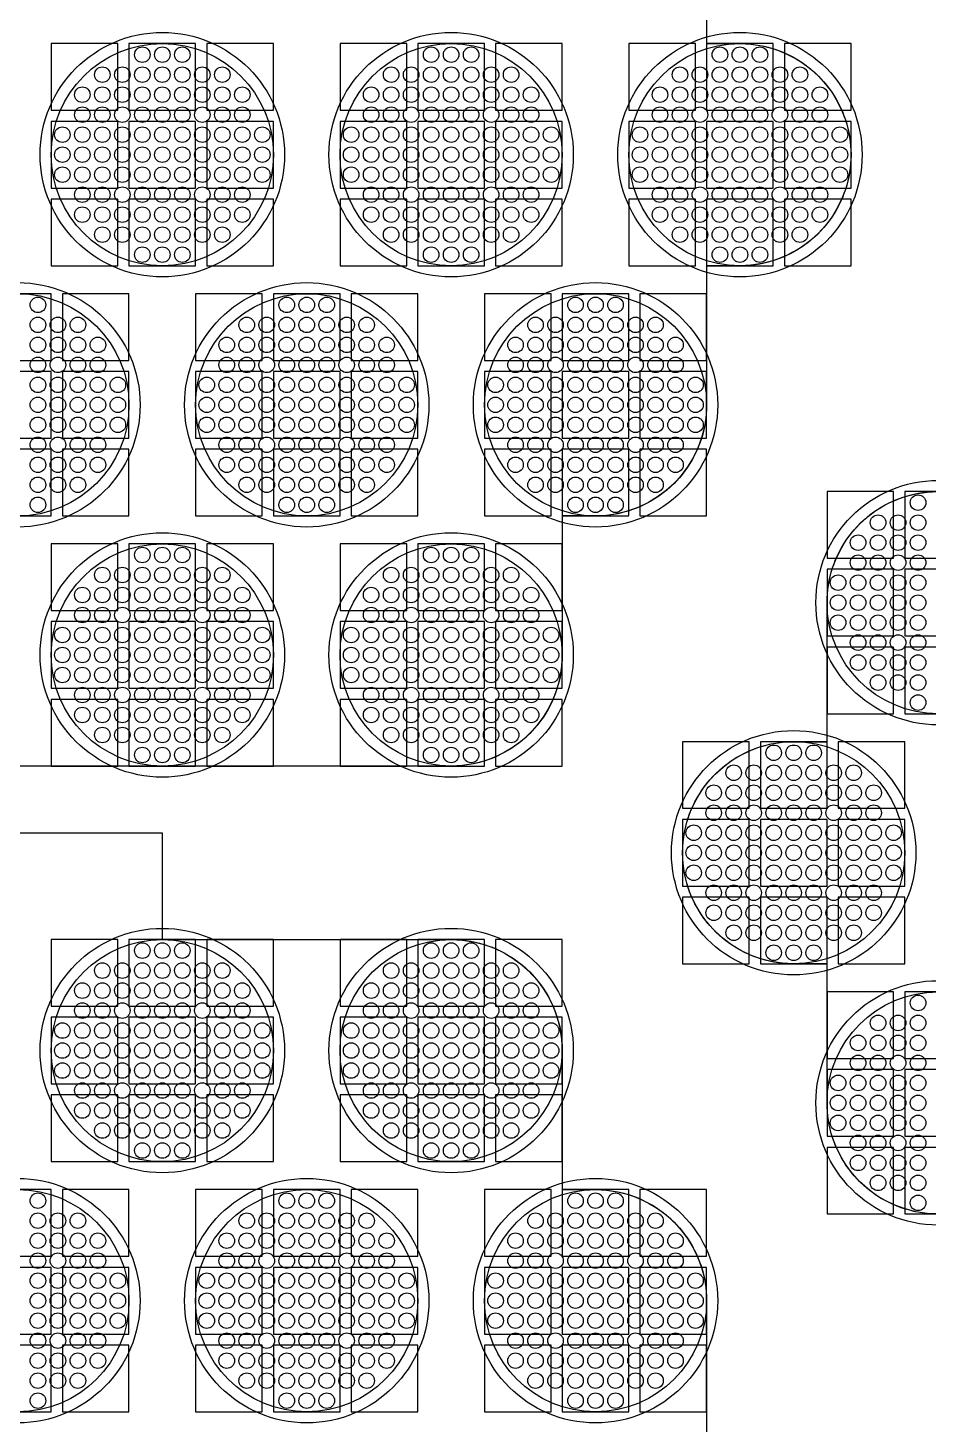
# Model space of a CAD drawing. Extents: x -49 to 54, y -38 to 38.
# Drawn here: x 2.12 to 6.17, y 8.43 to 14.71 of the extents above; entities that cross this region are included whole.
import ezdxf

# ---------------------------------------------------------------- set-up
doc = ezdxf.new("R2010")
doc.units = 0
for name, color, linetype in [('BACK_LAYER', 5, 'CONTINUOUS'), ('COND_LAYER_LOWER_ELECTRODE', 6, 'CONTINUOUS'), ('CONDUCTIVE_LAYER_BACK_LAYER', 2, 'CONTINUOUS'), ('EMITTER', 3, 'CONTINUOUS'), ('LOWER_ELECTRODE', 1, 'CONTINUOUS')]:
    doc.layers.add(name, color=color, linetype=linetype)

msp = doc.modelspace()

# ---------------------------------------------------------------- linework, layer by layer
at = {"layer": 'BACK_LAYER'}
for points in [[(2.2209, 14.3384), (2.5209, 14.3384), (2.5209, 14.6384), (2.2209, 14.6384)], [(2.5709, 14.3384), (2.8709, 14.3384), (2.8709, 14.6384), (2.5709, 14.6384)], [(2.9209, 14.3384), (3.2209, 14.3384), (3.2209, 14.6384), (2.9209, 14.6384)], [(3.5209, 14.3384), (3.8209, 14.3384), (3.8209, 14.6384), (3.5209, 14.6384)], [(3.8709, 14.3384), (4.1709, 14.3384), (4.1709, 14.6384), (3.8709, 14.6384)], [(4.2209, 14.3384), (4.5209, 14.3384), (4.5209, 14.6384), (4.2209, 14.6384)], [(4.8209, 14.3384), (5.1209, 14.3384), (5.1209, 14.6384), (4.8209, 14.6384)], [(5.1709, 14.3384), (5.4709, 14.3384), (5.4709, 14.6384), (5.1709, 14.6384)], [(5.5209, 14.3384), (5.8209, 14.3384), (5.8209, 14.6384), (5.5209, 14.6384)], [(2.2209, 13.9884), (2.5209, 13.9884), (2.5209, 14.2884), (2.2209, 14.2884)], [(2.5709, 13.9884), (2.8709, 13.9884), (2.8709, 14.2884), (2.5709, 14.2884)], [(2.9209, 13.9884), (3.2209, 13.9884), (3.2209, 14.2884), (2.9209, 14.2884)], [(3.5209, 13.9884), (3.8209, 13.9884), (3.8209, 14.2884), (3.5209, 14.2884)], [(3.8709, 13.9884), (4.1709, 13.9884), (4.1709, 14.2884), (3.8709, 14.2884)], [(4.2209, 13.9884), (4.5209, 13.9884), (4.5209, 14.2884), (4.2209, 14.2884)], [(4.8209, 13.9884), (5.1209, 13.9884), (5.1209, 14.2884), (4.8209, 14.2884)], [(5.1709, 13.9884), (5.4709, 13.9884), (5.4709, 14.2884), (5.1709, 14.2884)], [(5.5209, 13.9884), (5.8209, 13.9884), (5.8209, 14.2884), (5.5209, 14.2884)], [(2.2209, 13.6384), (2.5209, 13.6384), (2.5209, 13.9384), (2.2209, 13.9384)], [(2.5709, 13.6384), (2.8709, 13.6384), (2.8709, 13.9384), (2.5709, 13.9384)], [(2.9209, 13.6384), (3.2209, 13.6384), (3.2209, 13.9384), (2.9209, 13.9384)], [(3.5209, 13.6384), (3.8209, 13.6384), (3.8209, 13.9384), (3.5209, 13.9384)], [(3.8709, 13.6384), (4.1709, 13.6384), (4.1709, 13.9384), (3.8709, 13.9384)], [(4.2209, 13.6384), (4.5209, 13.6384), (4.5209, 13.9384), (4.2209, 13.9384)], [(4.8209, 13.6384), (5.1209, 13.6384), (5.1209, 13.9384), (4.8209, 13.9384)], [(5.1709, 13.6384), (5.4709, 13.6384), (5.4709, 13.9384), (5.1709, 13.9384)], [(5.5209, 13.6384), (5.8209, 13.6384), (5.8209, 13.9384), (5.5209, 13.9384)], [(1.9209, 13.2125), (2.2209, 13.2125), (2.2209, 13.5125), (1.9209, 13.5125)], [(2.2709, 13.2125), (2.5709, 13.2125), (2.5709, 13.5125), (2.2709, 13.5125)], [(2.8709, 13.2125), (3.1709, 13.2125), (3.1709, 13.5125), (2.8709, 13.5125)], [(3.2209, 13.2125), (3.5209, 13.2125), (3.5209, 13.5125), (3.2209, 13.5125)], [(3.5709, 13.2125), (3.8709, 13.2125), (3.8709, 13.5125), (3.5709, 13.5125)], [(4.1709, 13.2125), (4.4709, 13.2125), (4.4709, 13.5125), (4.1709, 13.5125)], [(4.5209, 13.2125), (4.8209, 13.2125), (4.8209, 13.5125), (4.5209, 13.5125)], [(4.8709, 13.2125), (5.1709, 13.2125), (5.1709, 13.5125), (4.8709, 13.5125)], [(1.9209, 12.8625), (2.2209, 12.8625), (2.2209, 13.1625), (1.9209, 13.1625)], [(2.2709, 12.8625), (2.5709, 12.8625), (2.5709, 13.1625), (2.2709, 13.1625)], [(2.8709, 12.8625), (3.1709, 12.8625), (3.1709, 13.1625), (2.8709, 13.1625)], [(3.2209, 12.8625), (3.5209, 12.8625), (3.5209, 13.1625), (3.2209, 13.1625)], [(3.5709, 12.8625), (3.8709, 12.8625), (3.8709, 13.1625), (3.5709, 13.1625)], [(4.1709, 12.8625), (4.4709, 12.8625), (4.4709, 13.1625), (4.1709, 13.1625)], [(4.5209, 12.8625), (4.8209, 12.8625), (4.8209, 13.1625), (4.5209, 13.1625)], [(4.8709, 12.8625), (5.1709, 12.8625), (5.1709, 13.1625), (4.8709, 13.1625)], [(1.9209, 12.5125), (2.2209, 12.5125), (2.2209, 12.8125), (1.9209, 12.8125)], [(2.2709, 12.5125), (2.5709, 12.5125), (2.5709, 12.8125), (2.2709, 12.8125)], [(2.8709, 12.5125), (3.1709, 12.5125), (3.1709, 12.8125), (2.8709, 12.8125)], [(3.2209, 12.5125), (3.5209, 12.5125), (3.5209, 12.8125), (3.2209, 12.8125)], [(3.5709, 12.5125), (3.8709, 12.5125), (3.8709, 12.8125), (3.5709, 12.8125)], [(4.1709, 12.5125), (4.4709, 12.5125), (4.4709, 12.8125), (4.1709, 12.8125)], [(4.5209, 12.5125), (4.8209, 12.5125), (4.8209, 12.8125), (4.5209, 12.8125)], [(4.8709, 12.5125), (5.1709, 12.5125), (5.1709, 12.8125), (4.8709, 12.8125)], [(5.7128, 12.3223), (6.0128, 12.3223), (6.0128, 12.6223), (5.7128, 12.6223)], [(6.0628, 12.3223), (6.3628, 12.3223), (6.3628, 12.6223), (6.0628, 12.6223)], [(2.2209, 12.0867), (2.5209, 12.0867), (2.5209, 12.3867), (2.2209, 12.3867)], [(2.5709, 12.0867), (2.8709, 12.0867), (2.8709, 12.3867), (2.5709, 12.3867)], [(2.9209, 12.0867), (3.2209, 12.0867), (3.2209, 12.3867), (2.9209, 12.3867)], [(3.5209, 12.0867), (3.8209, 12.0867), (3.8209, 12.3867), (3.5209, 12.3867)], [(3.8709, 12.0867), (4.1709, 12.0867), (4.1709, 12.3867), (3.8709, 12.3867)], [(4.2209, 12.0867), (4.5209, 12.0867), (4.5209, 12.3867), (4.2209, 12.3867)], [(5.7128, 11.9723), (6.0128, 11.9723), (6.0128, 12.2723), (5.7128, 12.2723)], [(6.0628, 11.9723), (6.3628, 11.9723), (6.3628, 12.2723), (6.0628, 12.2723)], [(2.2209, 11.7367), (2.5209, 11.7367), (2.5209, 12.0367), (2.2209, 12.0367)], [(2.5709, 11.7367), (2.8709, 11.7367), (2.8709, 12.0367), (2.5709, 12.0367)], [(2.9209, 11.7367), (3.2209, 11.7367), (3.2209, 12.0367), (2.9209, 12.0367)], [(3.5209, 11.7367), (3.8209, 11.7367), (3.8209, 12.0367), (3.5209, 12.0367)], [(3.8709, 11.7367), (4.1709, 11.7367), (4.1709, 12.0367), (3.8709, 12.0367)], [(4.2209, 11.7367), (4.5209, 11.7367), (4.5209, 12.0367), (4.2209, 12.0367)], [(5.7128, 11.6223), (6.0128, 11.6223), (6.0128, 11.9223), (5.7128, 11.9223)], [(6.0628, 11.6223), (6.3628, 11.6223), (6.3628, 11.9223), (6.0628, 11.9223)], [(2.2209, 11.3867), (2.5209, 11.3867), (2.5209, 11.6867), (2.2209, 11.6867)], [(2.5709, 11.3867), (2.8709, 11.3867), (2.8709, 11.6867), (2.5709, 11.6867)], [(2.9209, 11.3867), (3.2209, 11.3867), (3.2209, 11.6867), (2.9209, 11.6867)], [(3.5209, 11.3867), (3.8209, 11.3867), (3.8209, 11.6867), (3.5209, 11.6867)], [(3.8709, 11.3867), (4.1709, 11.3867), (4.1709, 11.6867), (3.8709, 11.6867)], [(4.2209, 11.3867), (4.5209, 11.3867), (4.5209, 11.6867), (4.2209, 11.6867)], [(5.0628, 11.1965), (5.3628, 11.1965), (5.3628, 11.4965), (5.0628, 11.4965)], [(5.4128, 11.1965), (5.7128, 11.1965), (5.7128, 11.4965), (5.4128, 11.4965)], [(5.7628, 11.1965), (6.0628, 11.1965), (6.0628, 11.4965), (5.7628, 11.4965)], [(5.0628, 10.8465), (5.3628, 10.8465), (5.3628, 11.1465), (5.0628, 11.1465)], [(5.4128, 10.8465), (5.7128, 10.8465), (5.7128, 11.1465), (5.4128, 11.1465)], [(5.7628, 10.8465), (6.0628, 10.8465), (6.0628, 11.1465), (5.7628, 11.1465)], [(5.0628, 10.4965), (5.3628, 10.4965), (5.3628, 10.7965), (5.0628, 10.7965)], [(5.4128, 10.4965), (5.7128, 10.4965), (5.7128, 10.7965), (5.4128, 10.7965)], [(5.7628, 10.4965), (6.0628, 10.4965), (6.0628, 10.7965), (5.7628, 10.7965)], [(2.2209, 10.3063), (2.5209, 10.3063), (2.5209, 10.6063), (2.2209, 10.6063)], [(2.5709, 10.3063), (2.8709, 10.3063), (2.8709, 10.6063), (2.5709, 10.6063)], [(2.9209, 10.3063), (3.2209, 10.3063), (3.2209, 10.6063), (2.9209, 10.6063)], [(3.5209, 10.3063), (3.8209, 10.3063), (3.8209, 10.6063), (3.5209, 10.6063)], [(3.8709, 10.3063), (4.1709, 10.3063), (4.1709, 10.6063), (3.8709, 10.6063)], [(4.2209, 10.3063), (4.5209, 10.3063), (4.5209, 10.6063), (4.2209, 10.6063)], [(5.7128, 10.0707), (6.0128, 10.0707), (6.0128, 10.3707), (5.7128, 10.3707)], [(6.0628, 10.0707), (6.3628, 10.0707), (6.3628, 10.3707), (6.0628, 10.3707)], [(2.2209, 9.9563), (2.5209, 9.9563), (2.5209, 10.2563), (2.2209, 10.2563)], [(2.5709, 9.9563), (2.8709, 9.9563), (2.8709, 10.2563), (2.5709, 10.2563)], [(2.9209, 9.9563), (3.2209, 9.9563), (3.2209, 10.2563), (2.9209, 10.2563)], [(3.5209, 9.9563), (3.8209, 9.9563), (3.8209, 10.2563), (3.5209, 10.2563)], [(3.8709, 9.9563), (4.1709, 9.9563), (4.1709, 10.2563), (3.8709, 10.2563)], [(4.2209, 9.9563), (4.5209, 9.9563), (4.5209, 10.2563), (4.2209, 10.2563)], [(5.7128, 9.7207), (6.0128, 9.7207), (6.0128, 10.0207), (5.7128, 10.0207)], [(6.0628, 9.7207), (6.3628, 9.7207), (6.3628, 10.0207), (6.0628, 10.0207)], [(2.2209, 9.6063), (2.5209, 9.6063), (2.5209, 9.9063), (2.2209, 9.9063)], [(2.5709, 9.6063), (2.8709, 9.6063), (2.8709, 9.9063), (2.5709, 9.9063)], [(2.9209, 9.6063), (3.2209, 9.6063), (3.2209, 9.9063), (2.9209, 9.9063)], [(3.5209, 9.6063), (3.8209, 9.6063), (3.8209, 9.9063), (3.5209, 9.9063)], [(3.8709, 9.6063), (4.1709, 9.6063), (4.1709, 9.9063), (3.8709, 9.9063)], [(4.2209, 9.6063), (4.5209, 9.6063), (4.5209, 9.9063), (4.2209, 9.9063)], [(5.7128, 9.3707), (6.0128, 9.3707), (6.0128, 9.6707), (5.7128, 9.6707)], [(6.0628, 9.3707), (6.3628, 9.3707), (6.3628, 9.6707), (6.0628, 9.6707)], [(1.9209, 9.1805), (2.2209, 9.1805), (2.2209, 9.4805), (1.9209, 9.4805)], [(2.2709, 9.1805), (2.5709, 9.1805), (2.5709, 9.4805), (2.2709, 9.4805)], [(2.8709, 9.1805), (3.1709, 9.1805), (3.1709, 9.4805), (2.8709, 9.4805)], [(3.2209, 9.1805), (3.5209, 9.1805), (3.5209, 9.4805), (3.2209, 9.4805)], [(3.5709, 9.1805), (3.8709, 9.1805), (3.8709, 9.4805), (3.5709, 9.4805)], [(4.1709, 9.1805), (4.4709, 9.1805), (4.4709, 9.4805), (4.1709, 9.4805)], [(4.5209, 9.1805), (4.8209, 9.1805), (4.8209, 9.4805), (4.5209, 9.4805)], [(4.8709, 9.1805), (5.1709, 9.1805), (5.1709, 9.4805), (4.8709, 9.4805)], [(1.9209, 8.8305), (2.2209, 8.8305), (2.2209, 9.1305), (1.9209, 9.1305)], [(2.2709, 8.8305), (2.5709, 8.8305), (2.5709, 9.1305), (2.2709, 9.1305)], [(2.8709, 8.8305), (3.1709, 8.8305), (3.1709, 9.1305), (2.8709, 9.1305)], [(3.2209, 8.8305), (3.5209, 8.8305), (3.5209, 9.1305), (3.2209, 9.1305)], [(3.5709, 8.8305), (3.8709, 8.8305), (3.8709, 9.1305), (3.5709, 9.1305)], [(4.1709, 8.8305), (4.4709, 8.8305), (4.4709, 9.1305), (4.1709, 9.1305)], [(4.5209, 8.8305), (4.8209, 8.8305), (4.8209, 9.1305), (4.5209, 9.1305)], [(4.8709, 8.8305), (5.1709, 8.8305), (5.1709, 9.1305), (4.8709, 9.1305)], [(1.9209, 8.4805), (2.2209, 8.4805), (2.2209, 8.7805), (1.9209, 8.7805)], [(2.2709, 8.4805), (2.5709, 8.4805), (2.5709, 8.7805), (2.2709, 8.7805)], [(2.8709, 8.4805), (3.1709, 8.4805), (3.1709, 8.7805), (2.8709, 8.7805)], [(3.2209, 8.4805), (3.5209, 8.4805), (3.5209, 8.7805), (3.2209, 8.7805)], [(3.5709, 8.4805), (3.8709, 8.4805), (3.8709, 8.7805), (3.5709, 8.7805)], [(4.1709, 8.4805), (4.4709, 8.4805), (4.4709, 8.7805), (4.1709, 8.7805)], [(4.5209, 8.4805), (4.8209, 8.4805), (4.8209, 8.7805), (4.5209, 8.7805)], [(4.8709, 8.4805), (5.1709, 8.4805), (5.1709, 8.7805), (4.8709, 8.7805)]]:
    msp.add_lwpolyline(points, close=True, dxfattribs=at)
at = {"layer": 'COND_LAYER_LOWER_ELECTRODE'}
for centre in [(2.7209, 14.1384), (4.0209, 14.1384), (5.3209, 14.1384), (2.0709, 13.0125), (3.3709, 13.0125), (4.6709, 13.0125), (6.2128, 12.1223), (2.7209, 11.8867), (4.0209, 11.8867), (5.5628, 10.9965), (2.7209, 10.1063), (4.0209, 10.1063), (6.2128, 9.8707), (2.0709, 8.9805), (3.3709, 8.9805), (4.6709, 8.9805)]:
    msp.add_circle(centre, 0.55, dxfattribs=at)
at = {"layer": 'CONDUCTIVE_LAYER_BACK_LAYER'}
for points in [[(5.1709, 15.2642), (5.1709, 14.6383), (5.3309, 14.6383), (5.3507, 14.6375), (5.3706, 14.6359), (5.3903, 14.6335), (5.4099, 14.6304), (5.4294, 14.6265), (5.4487, 14.6218), (5.4679, 14.6163), (5.4867, 14.6101), (5.5054, 14.6031), (5.5237, 14.5954), (5.5417, 14.587), (5.5594, 14.5779), (5.5766, 14.568), (5.5935, 14.5575), (5.61, 14.5463), (5.626, 14.5345), (5.6415, 14.5221), (5.6565, 14.509), (5.671, 14.4954), (5.6849, 14.4812), (5.6982, 14.4665), (5.711, 14.4512), (5.7231, 14.4355), (5.7346, 14.4192), (5.7454, 14.4026), (5.7556, 14.3855), (5.7651, 14.368), (5.7738, 14.3502), (5.7819, 14.332), (5.7892, 14.3135), (5.7958, 14.2948), (5.8017, 14.2758), (5.8068, 14.2565), (5.8111, 14.2371), (5.8146, 14.2176), (5.8174, 14.1979), (5.8193, 14.1781), (5.8205, 14.1582), (5.8209, 14.1384), (5.8205, 14.1185), (5.8193, 14.0986), (5.8174, 14.0789), (5.8146, 14.0592), (5.8111, 14.0396), (5.8068, 14.0202), (5.8017, 14.001), (5.7958, 13.982), (5.7892, 13.9632), (5.7819, 13.9447), (5.7738, 13.9266), (5.7651, 13.9087), (5.7556, 13.8912), (5.7454, 13.8742), (5.7346, 13.8575), (5.7231, 13.8413), (5.711, 13.8255), (5.6982, 13.8103), (5.6849, 13.7955), (5.671, 13.7813), (5.6565, 13.7677), (5.6415, 13.7546), (5.626, 13.7422), (5.61, 13.7304), (5.5935, 13.7192), (5.5766, 13.7087), (5.5594, 13.6989), (5.5417, 13.6897), (5.5237, 13.6813), (5.5054, 13.6736), (5.4867, 13.6667), (5.4679, 13.6604), (5.4487, 13.655), (5.4294, 13.6503), (5.4099, 13.6463), (5.3903, 13.6432), (5.3706, 13.6408), (5.3507, 13.6393), (5.3309, 13.6385), (5.1709, 13.6385), (5.1709, 13.0125), (5.1705, 12.9927), (5.1693, 12.9728), (5.1674, 12.953), (5.1646, 12.9333), (5.1611, 12.9138), (5.1568, 12.8944), (5.1517, 12.8751), (5.1458, 12.8561), (5.1392, 12.8374), (5.1319, 12.8189), (5.1238, 12.8007), (5.1151, 12.7829), (5.1056, 12.7654), (5.0954, 12.7483), (5.0846, 12.7317), (5.0731, 12.7154), (5.061, 12.6997), (5.0482, 12.6844), (5.0349, 12.6697), (5.021, 12.6555), (5.0065, 12.6418), (4.9915, 12.6288), (4.976, 12.6164), (4.96, 12.6045), (4.9435, 12.5934), (4.9266, 12.5829), (4.9094, 12.573), (4.8917, 12.5639), (4.8737, 12.5555), (4.8554, 12.5478), (4.8367, 12.5408), (4.8179, 12.5346), (4.7987, 12.5291), (4.7794, 12.5244), (4.7599, 12.5205), (4.7403, 12.5174), (4.7206, 12.515), (4.7007, 12.5134), (4.6809, 12.5126), (4.5209, 12.5126), (4.5209, 11.8867), (4.5205, 11.8668), (4.5193, 11.847), (4.5174, 11.8272), (4.5146, 11.8075), (4.5111, 11.7879), (4.5068, 11.7685), (4.5017, 11.7493), (4.4958, 11.7303), (4.4892, 11.7115), (4.4819, 11.6931), (4.4738, 11.6749), (4.4651, 11.657), (4.4556, 11.6396), (4.4454, 11.6225), (4.4346, 11.6058), (4.4231, 11.5896), (4.411, 11.5738), (4.3982, 11.5586), (4.3849, 11.5438), (4.371, 11.5296), (4.3565, 11.516), (4.3415, 11.503), (4.326, 11.4905), (4.31, 11.4787), (4.2935, 11.4675), (4.2766, 11.457), (4.2594, 11.4472), (4.2417, 11.4381), (4.2237, 11.4297), (4.2054, 11.422), (4.1867, 11.415), (4.1679, 11.4088), (4.1487, 11.4033), (4.1294, 11.3986), (4.1099, 11.3947), (4.0903, 11.3915), (4.0706, 11.3892), (4.0507, 11.3876), (4.0309, 11.3868), (1.411, 11.3868)], [(6.183, 9.3716), (6.1632, 9.3731), (6.1434, 9.3755), (6.1238, 9.3787), (6.1043, 9.3826), (6.085, 9.3873), (6.0659, 9.3927), (6.047, 9.399), (6.0284, 9.4059), (6.01, 9.4136), (5.992, 9.4221), (5.9744, 9.4312), (5.9571, 9.441), (5.9402, 9.4515), (5.9237, 9.4627), (5.9078, 9.4745), (5.8922, 9.4869), (5.8772, 9.5), (5.8628, 9.5136), (5.8488, 9.5278), (5.8355, 9.5426), (5.8228, 9.5578), (5.8106, 9.5736), (5.7991, 9.5898), (5.7883, 9.6065), (5.7781, 9.6235), (5.7686, 9.641), (5.7599, 9.6589), (5.7518, 9.677), (5.7445, 9.6955), (5.7379, 9.7143), (5.732, 9.7333), (5.727, 9.7525), (5.7226, 9.7719), (5.7191, 9.7915), (5.7163, 9.8112), (5.7144, 9.8309), (5.7132, 9.8508), (5.7128, 9.8707), (5.7128, 10.4966), (5.5528, 10.4966), (5.533, 10.4974), (5.5132, 10.499), (5.4934, 10.5013), (5.4738, 10.5045), (5.4543, 10.5084), (5.435, 10.5131), (5.4159, 10.5186), (5.397, 10.5248), (5.3784, 10.5318), (5.36, 10.5395), (5.342, 10.5479), (5.3244, 10.557), (5.3071, 10.5668), (5.2902, 10.5773), (5.2737, 10.5885), (5.2578, 10.6003), (5.2422, 10.6128), (5.2272, 10.6258), (5.2128, 10.6395), (5.1988, 10.6537), (5.1855, 10.6684), (5.1728, 10.6837), (5.1606, 10.6994), (5.1491, 10.7156), (5.1383, 10.7323), (5.1281, 10.7494), (5.1186, 10.7669), (5.1099, 10.7847), (5.1018, 10.8029), (5.0945, 10.8213), (5.0879, 10.8401), (5.082, 10.8591), (5.077, 10.8783), (5.0726, 10.8977), (5.0691, 10.9173), (5.0663, 10.937), (5.0644, 10.9568), (5.0632, 10.9766), (5.0628, 10.9965), (5.0632, 11.0164), (5.0644, 11.0362), (5.0663, 11.056), (5.0691, 11.0757), (5.0726, 11.0953), (5.077, 11.1147), (5.082, 11.1339), (5.0879, 11.1529), (5.0945, 11.1717), (5.1018, 11.1901), (5.1099, 11.2083), (5.1186, 11.2262), (5.1281, 11.2436), (5.1383, 11.2607), (5.1491, 11.2774), (5.1606, 11.2936), (5.1728, 11.3094), (5.1855, 11.3246), (5.1988, 11.3394), (5.2128, 11.3536), (5.2272, 11.3672), (5.2422, 11.3802), (5.2578, 11.3927), (5.2737, 11.4045), (5.2902, 11.4157), (5.3071, 11.4262), (5.3244, 11.436), (5.342, 11.4451), (5.36, 11.4535), (5.3784, 11.4612), (5.397, 11.4682), (5.4159, 11.4744), (5.435, 11.4799), (5.4543, 11.4846), (5.4738, 11.4885), (5.4934, 11.4917), (5.5132, 11.494), (5.533, 11.4956), (5.5528, 11.4964), (5.7128, 11.4964), (5.7128, 12.1223), (5.7132, 12.1422), (5.7144, 12.1621), (5.7163, 12.1818), (5.7191, 12.2015), (5.7226, 12.2211), (5.727, 12.2405), (5.732, 12.2597), (5.7379, 12.2787), (5.7445, 12.2975), (5.7518, 12.316), (5.7599, 12.3341), (5.7686, 12.352), (5.7781, 12.3695), (5.7883, 12.3865), (5.7991, 12.4032), (5.8106, 12.4194), (5.8228, 12.4352), (5.8355, 12.4505), (5.8488, 12.4652), (5.8628, 12.4794), (5.8772, 12.493), (5.8922, 12.5061), (5.9078, 12.5185), (5.9237, 12.5303), (5.9402, 12.5415), (5.9571, 12.552), (5.9744, 12.5618), (5.992, 12.571), (6.01, 12.5794), (6.0284, 12.5871), (6.047, 12.594), (6.0659, 12.6003), (6.085, 12.6057), (6.1043, 12.6104), (6.1238, 12.6144), (6.1434, 12.6175), (6.1632, 12.6199), (6.183, 12.6214)], [(0.964, 11.0866), (2.7209, 11.0866), (2.7209, 10.6062), (4.0309, 10.6062), (4.0507, 10.6054), (4.0706, 10.6038), (4.0903, 10.6015), (4.1099, 10.5983), (4.1294, 10.5944), (4.1487, 10.5897), (4.1679, 10.5842), (4.1867, 10.578), (4.2054, 10.5711), (4.2237, 10.5634), (4.2417, 10.5549), (4.2594, 10.5458), (4.2766, 10.536), (4.2935, 10.5255), (4.31, 10.5143), (4.326, 10.5025), (4.3415, 10.49), (4.3565, 10.477), (4.371, 10.4634), (4.3849, 10.4492), (4.3982, 10.4344), (4.411, 10.4192), (4.4231, 10.4034), (4.4346, 10.3872), (4.4454, 10.3705), (4.4556, 10.3534), (4.4651, 10.336), (4.4738, 10.3181), (4.4819, 10.2999), (4.4892, 10.2815), (4.4958, 10.2627), (4.5017, 10.2437), (4.5068, 10.2245), (4.5111, 10.2051), (4.5146, 10.1855), (4.5174, 10.1658), (4.5193, 10.146), (4.5205, 10.1262), (4.5209, 10.1063), (4.5209, 9.4804), (4.6809, 9.4804), (4.7007, 9.4796), (4.7206, 9.478), (4.7403, 9.4756), (4.7599, 9.4725), (4.7794, 9.4686), (4.7987, 9.4639), (4.8179, 9.4584), (4.8367, 9.4522), (4.8554, 9.4452), (4.8737, 9.4375), (4.8917, 9.4291), (4.9094, 9.42), (4.9266, 9.4101), (4.9435, 9.3996), (4.96, 9.3885), (4.976, 9.3767), (4.9915, 9.3642), (5.0065, 9.3512), (5.021, 9.3375), (5.0349, 9.3233), (5.0482, 9.3086), (5.061, 9.2933), (5.0731, 9.2776), (5.0846, 9.2614), (5.0954, 9.2447), (5.1056, 9.2276), (5.1151, 9.2101), (5.1238, 9.1923), (5.1319, 9.1741), (5.1392, 9.1556), (5.1458, 9.1369), (5.1517, 9.1179), (5.1568, 9.0987), (5.1611, 9.0792), (5.1646, 9.0597), (5.1674, 9.04), (5.1693, 9.0202), (5.1705, 9.0004), (5.1709, 8.9805), (5.1709, 8.3545)]]:
    msp.add_lwpolyline(points, dxfattribs=at)
at = {"layer": 'EMITTER'}
for centre in [(2.7209, 14.1384), (4.0209, 14.1384), (5.3209, 14.1384), (2.0709, 13.0125), (3.3709, 13.0125), (4.6709, 13.0125), (6.2128, 12.1223), (2.7209, 11.8867), (4.0209, 11.8867), (5.5628, 10.9965), (2.7209, 10.1063), (4.0209, 10.1063), (6.2128, 9.8707), (2.0709, 8.9805), (3.3709, 8.9805), (4.6709, 8.9805)]:
    msp.add_circle(centre, 0.5, dxfattribs=at)
at = {"layer": 'LOWER_ELECTRODE'}
for centre in [(2.6309, 14.5884), (2.7209, 14.5884), (2.8109, 14.5884), (3.9309, 14.5884), (4.0209, 14.5884), (4.1109, 14.5884), (5.2309, 14.5884), (5.3209, 14.5884), (5.4109, 14.5884), (2.4509, 14.4984), (2.5409, 14.4984), (2.6309, 14.4984), (2.7209, 14.4984), (2.8109, 14.4984), (2.9009, 14.4984), (2.9909, 14.4984), (3.7509, 14.4984), (3.8409, 14.4984), (3.9309, 14.4984), (4.0209, 14.4984), (4.1109, 14.4984), (4.2009, 14.4984), (4.2909, 14.4984), (5.0509, 14.4984), (5.1409, 14.4984), (5.2309, 14.4984), (5.3209, 14.4984), (5.4109, 14.4984), (5.5009, 14.4984), (5.5909, 14.4984), (2.3609, 14.4084), (2.4509, 14.4084), (2.5409, 14.4084), (2.6309, 14.4084), (2.7209, 14.4084), (2.8109, 14.4084), (2.9009, 14.4084), (2.9909, 14.4084), (3.0809, 14.4084), (3.6609, 14.4084), (3.7509, 14.4084), (3.8409, 14.4084), (3.9309, 14.4084), (4.0209, 14.4084), (4.1109, 14.4084), (4.2009, 14.4084), (4.2909, 14.4084), (4.3809, 14.4084), (4.9609, 14.4084), (5.0509, 14.4084), (5.1409, 14.4084), (5.2309, 14.4084), (5.3209, 14.4084), (5.4109, 14.4084), (5.5009, 14.4084), (5.5909, 14.4084), (5.6809, 14.4084), (2.3609, 14.3184), (2.4509, 14.3184), (2.5409, 14.3184), (2.6309, 14.3184), (2.7209, 14.3184), (2.8109, 14.3184), (2.9009, 14.3184), (2.9909, 14.3184), (3.0809, 14.3184), (3.6609, 14.3184), (3.7509, 14.3184), (3.8409, 14.3184), (3.9309, 14.3184), (4.0209, 14.3184), (4.1109, 14.3184), (4.2009, 14.3184), (4.2909, 14.3184), (4.3809, 14.3184), (4.9609, 14.3184), (5.0509, 14.3184), (5.1409, 14.3184), (5.2309, 14.3184), (5.3209, 14.3184), (5.4109, 14.3184), (5.5009, 14.3184), (5.5909, 14.3184), (5.6809, 14.3184), (2.2709, 14.2284), (2.3609, 14.2284), (2.4509, 14.2284), (2.5409, 14.2284), (2.6309, 14.2284), (2.7209, 14.2284), (2.8109, 14.2284), (2.9009, 14.2284), (2.9909, 14.2284), (3.0809, 14.2284), (3.1709, 14.2284), (3.5709, 14.2284), (3.6609, 14.2284), (3.7509, 14.2284), (3.8409, 14.2284), (3.9309, 14.2284), (4.0209, 14.2284), (4.1109, 14.2284), (4.2009, 14.2284), (4.2909, 14.2284), (4.3809, 14.2284), (4.4709, 14.2284), (4.8709, 14.2284), (4.9609, 14.2284), (5.0509, 14.2284), (5.1409, 14.2284), (5.2309, 14.2284), (5.3209, 14.2284), (5.4109, 14.2284), (5.5009, 14.2284), (5.5909, 14.2284), (5.6809, 14.2284), (5.7709, 14.2284), (2.2709, 14.1384), (2.3609, 14.1384), (2.4509, 14.1384), (2.5409, 14.1384), (2.6309, 14.1384), (2.7209, 14.1384), (2.8109, 14.1384), (2.9009, 14.1384), (2.9909, 14.1384), (3.0809, 14.1384), (3.1709, 14.1384), (3.5709, 14.1384), (3.6609, 14.1384), (3.7509, 14.1384), (3.8409, 14.1384), (3.9309, 14.1384), (4.0209, 14.1384), (4.1109, 14.1384), (4.2009, 14.1384), (4.2909, 14.1384), (4.3809, 14.1384), (4.4709, 14.1384), (4.8709, 14.1384), (4.9609, 14.1384), (5.0509, 14.1384), (5.1409, 14.1384), (5.2309, 14.1384), (5.3209, 14.1384), (5.4109, 14.1384), (5.5009, 14.1384), (5.5909, 14.1384), (5.6809, 14.1384), (5.7709, 14.1384), (2.2709, 14.0484), (2.3609, 14.0484), (2.4509, 14.0484), (2.5409, 14.0484), (2.6309, 14.0484), (2.7209, 14.0484), (2.8109, 14.0484), (2.9009, 14.0484), (2.9909, 14.0484), (3.0809, 14.0484), (3.1709, 14.0484), (3.5709, 14.0484), (3.6609, 14.0484), (3.7509, 14.0484), (3.8409, 14.0484), (3.9309, 14.0484), (4.0209, 14.0484), (4.1109, 14.0484), (4.2009, 14.0484), (4.2909, 14.0484), (4.3809, 14.0484), (4.4709, 14.0484), (4.8709, 14.0484), (4.9609, 14.0484), (5.0509, 14.0484), (5.1409, 14.0484), (5.2309, 14.0484), (5.3209, 14.0484), (5.4109, 14.0484), (5.5009, 14.0484), (5.5909, 14.0484), (5.6809, 14.0484), (5.7709, 14.0484), (2.3609, 13.9584), (2.4509, 13.9584), (2.5409, 13.9584), (2.6309, 13.9584), (2.7209, 13.9584), (2.8109, 13.9584), (2.9009, 13.9584), (2.9909, 13.9584), (3.0809, 13.9584), (3.6609, 13.9584), (3.7509, 13.9584), (3.8409, 13.9584), (3.9309, 13.9584), (4.0209, 13.9584), (4.1109, 13.9584), (4.2009, 13.9584), (4.2909, 13.9584), (4.3809, 13.9584), (4.9609, 13.9584), (5.0509, 13.9584), (5.1409, 13.9584), (5.2309, 13.9584), (5.3209, 13.9584), (5.4109, 13.9584), (5.5009, 13.9584), (5.5909, 13.9584), (5.6809, 13.9584), (2.3609, 13.8684), (2.4509, 13.8684), (2.5409, 13.8684), (2.6309, 13.8684), (2.7209, 13.8684), (2.8109, 13.8684), (2.9009, 13.8684), (2.9909, 13.8684), (3.0809, 13.8684), (3.6609, 13.8684), (3.7509, 13.8684), (3.8409, 13.8684), (3.9309, 13.8684), (4.0209, 13.8684), (4.1109, 13.8684), (4.2009, 13.8684), (4.2909, 13.8684), (4.3809, 13.8684), (4.9609, 13.8684), (5.0509, 13.8684), (5.1409, 13.8684), (5.2309, 13.8684), (5.3209, 13.8684), (5.4109, 13.8684), (5.5009, 13.8684), (5.5909, 13.8684), (5.6809, 13.8684), (2.4509, 13.7784), (2.5409, 13.7784), (2.6309, 13.7784), (2.7209, 13.7784), (2.8109, 13.7784), (2.9009, 13.7784), (2.9909, 13.7784), (3.7509, 13.7784), (3.8409, 13.7784), (3.9309, 13.7784), (4.0209, 13.7784), (4.1109, 13.7784), (4.2009, 13.7784), (4.2909, 13.7784), (5.0509, 13.7784), (5.1409, 13.7784), (5.2309, 13.7784), (5.3209, 13.7784), (5.4109, 13.7784), (5.5009, 13.7784), (5.5909, 13.7784), (2.6309, 13.6884), (2.7209, 13.6884), (2.8109, 13.6884), (3.9309, 13.6884), (4.0209, 13.6884), (4.1109, 13.6884), (5.2309, 13.6884), (5.3209, 13.6884), (5.4109, 13.6884), (2.1609, 13.4625), (3.2809, 13.4625), (3.3709, 13.4625), (3.4609, 13.4625), (4.5809, 13.4625), (4.6709, 13.4625), (4.7609, 13.4625), (2.1609, 13.3725), (2.2509, 13.3725), (2.3409, 13.3725), (3.1009, 13.3725), (3.1909, 13.3725), (3.2809, 13.3725), (3.3709, 13.3725), (3.4609, 13.3725), (3.5509, 13.3725), (3.6409, 13.3725), (4.4009, 13.3725), (4.4909, 13.3725), (4.5809, 13.3725), (4.6709, 13.3725), (4.7609, 13.3725), (4.8509, 13.3725), (4.9409, 13.3725), (2.1609, 13.2825), (2.2509, 13.2825), (2.3409, 13.2825), (2.4309, 13.2825), (3.0109, 13.2825), (3.1009, 13.2825), (3.1909, 13.2825), (3.2809, 13.2825), (3.3709, 13.2825), (3.4609, 13.2825), (3.5509, 13.2825), (3.6409, 13.2825), (3.7309, 13.2825), (4.3109, 13.2825), (4.4009, 13.2825), (4.4909, 13.2825), (4.5809, 13.2825), (4.6709, 13.2825), (4.7609, 13.2825), (4.8509, 13.2825), (4.9409, 13.2825), (5.0309, 13.2825), (2.1609, 13.1925), (2.2509, 13.1925), (2.3409, 13.1925), (2.4309, 13.1925), (3.0109, 13.1925), (3.1009, 13.1925), (3.1909, 13.1925), (3.2809, 13.1925), (3.3709, 13.1925), (3.4609, 13.1925), (3.5509, 13.1925), (3.6409, 13.1925), (3.7309, 13.1925), (4.3109, 13.1925), (4.4009, 13.1925), (4.4909, 13.1925), (4.5809, 13.1925), (4.6709, 13.1925), (4.7609, 13.1925), (4.8509, 13.1925), (4.9409, 13.1925), (5.0309, 13.1925), (2.1609, 13.1025), (2.2509, 13.1025), (2.3409, 13.1025), (2.4309, 13.1025), (2.5209, 13.1025), (2.9209, 13.1025), (3.0109, 13.1025), (3.1009, 13.1025), (3.1909, 13.1025), (3.2809, 13.1025), (3.3709, 13.1025), (3.4609, 13.1025), (3.5509, 13.1025), (3.6409, 13.1025), (3.7309, 13.1025), (3.8209, 13.1025), (4.2209, 13.1025), (4.3109, 13.1025), (4.4009, 13.1025), (4.4909, 13.1025), (4.5809, 13.1025), (4.6709, 13.1025), (4.7609, 13.1025), (4.8509, 13.1025), (4.9409, 13.1025), (5.0309, 13.1025), (5.1209, 13.1025), (2.1609, 13.0125), (2.2509, 13.0125), (2.3409, 13.0125), (2.4309, 13.0125), (2.5209, 13.0125), (2.9209, 13.0125), (3.0109, 13.0125), (3.1009, 13.0125), (3.1909, 13.0125), (3.2809, 13.0125), (3.3709, 13.0125), (3.4609, 13.0125), (3.5509, 13.0125), (3.6409, 13.0125), (3.7309, 13.0125), (3.8209, 13.0125), (4.2209, 13.0125), (4.3109, 13.0125), (4.4009, 13.0125), (4.4909, 13.0125), (4.5809, 13.0125), (4.6709, 13.0125), (4.7609, 13.0125), (4.8509, 13.0125), (4.9409, 13.0125), (5.0309, 13.0125), (5.1209, 13.0125), (2.1609, 12.9225), (2.2509, 12.9225), (2.3409, 12.9225), (2.4309, 12.9225), (2.5209, 12.9225), (2.9209, 12.9225), (3.0109, 12.9225), (3.1009, 12.9225), (3.1909, 12.9225), (3.2809, 12.9225), (3.3709, 12.9225), (3.4609, 12.9225), (3.5509, 12.9225), (3.6409, 12.9225), (3.7309, 12.9225), (3.8209, 12.9225), (4.2209, 12.9225), (4.3109, 12.9225), (4.4009, 12.9225), (4.4909, 12.9225), (4.5809, 12.9225), (4.6709, 12.9225), (4.7609, 12.9225), (4.8509, 12.9225), (4.9409, 12.9225), (5.0309, 12.9225), (5.1209, 12.9225), (2.1609, 12.8325), (2.2509, 12.8325), (2.3409, 12.8325), (2.4309, 12.8325), (3.0109, 12.8325), (3.1009, 12.8325), (3.1909, 12.8325), (3.2809, 12.8325), (3.3709, 12.8325), (3.4609, 12.8325), (3.5509, 12.8325), (3.6409, 12.8325), (3.7309, 12.8325), (4.3109, 12.8325), (4.4009, 12.8325), (4.4909, 12.8325), (4.5809, 12.8325), (4.6709, 12.8325), (4.7609, 12.8325), (4.8509, 12.8325), (4.9409, 12.8325), (5.0309, 12.8325), (2.1609, 12.7425), (2.2509, 12.7425), (2.3409, 12.7425), (2.4309, 12.7425), (3.0109, 12.7425), (3.1009, 12.7425), (3.1909, 12.7425), (3.2809, 12.7425), (3.3709, 12.7425), (3.4609, 12.7425), (3.5509, 12.7425), (3.6409, 12.7425), (3.7309, 12.7425), (4.3109, 12.7425), (4.4009, 12.7425), (4.4909, 12.7425), (4.5809, 12.7425), (4.6709, 12.7425), (4.7609, 12.7425), (4.8509, 12.7425), (4.9409, 12.7425), (5.0309, 12.7425), (2.1609, 12.6525), (2.2509, 12.6525), (2.3409, 12.6525), (3.1009, 12.6525), (3.1909, 12.6525), (3.2809, 12.6525), (3.3709, 12.6525), (3.4609, 12.6525), (3.5509, 12.6525), (3.6409, 12.6525), (4.4009, 12.6525), (4.4909, 12.6525), (4.5809, 12.6525), (4.6709, 12.6525), (4.7609, 12.6525), (4.8509, 12.6525), (4.9409, 12.6525), (2.1609, 12.5625), (3.2809, 12.5625), (3.3709, 12.5625), (3.4609, 12.5625), (4.5809, 12.5625), (4.6709, 12.5625), (4.7609, 12.5625), (6.1228, 12.5723), (5.9428, 12.4823), (6.0328, 12.4823), (6.1228, 12.4823), (5.8528, 12.3923), (5.9428, 12.3923), (6.0328, 12.3923), (6.1228, 12.3923), (2.6309, 12.3367), (2.7209, 12.3367), (2.8109, 12.3367), (3.9309, 12.3367), (4.0209, 12.3367), (4.1109, 12.3367), (5.8528, 12.3023), (5.9428, 12.3023), (6.0328, 12.3023), (6.1228, 12.3023), (2.4509, 12.2467), (2.5409, 12.2467), (2.6309, 12.2467), (2.7209, 12.2467), (2.8109, 12.2467), (2.9009, 12.2467), (2.9909, 12.2467), (3.7509, 12.2467), (3.8409, 12.2467), (3.9309, 12.2467), (4.0209, 12.2467), (4.1109, 12.2467), (4.2009, 12.2467), (4.2909, 12.2467), (2.3609, 12.1567), (2.4509, 12.1567), (2.5409, 12.1567), (2.6309, 12.1567), (2.7209, 12.1567), (2.8109, 12.1567), (2.9009, 12.1567), (2.9909, 12.1567), (3.0809, 12.1567), (3.6609, 12.1567), (3.7509, 12.1567), (3.8409, 12.1567), (3.9309, 12.1567), (4.0209, 12.1567), (4.1109, 12.1567), (4.2009, 12.1567), (4.2909, 12.1567), (4.3809, 12.1567), (5.7628, 12.2123), (5.8528, 12.2123), (5.9428, 12.2123), (6.0328, 12.2123), (6.1228, 12.2123), (5.7628, 12.1223), (5.8528, 12.1223), (5.9428, 12.1223), (6.0328, 12.1223), (6.1228, 12.1223), (2.3609, 12.0667), (2.4509, 12.0667), (2.5409, 12.0667), (2.6309, 12.0667), (2.7209, 12.0667), (2.8109, 12.0667), (2.9009, 12.0667), (2.9909, 12.0667), (3.0809, 12.0667), (3.6609, 12.0667), (3.7509, 12.0667), (3.8409, 12.0667), (3.9309, 12.0667), (4.0209, 12.0667), (4.1109, 12.0667), (4.2009, 12.0667), (4.2909, 12.0667), (4.3809, 12.0667), (5.7628, 12.0323), (5.8528, 12.0323), (5.9428, 12.0323), (6.0328, 12.0323), (6.1228, 12.0323), (2.2709, 11.9767), (2.3609, 11.9767), (2.4509, 11.9767), (2.5409, 11.9767), (2.6309, 11.9767), (2.7209, 11.9767), (2.8109, 11.9767), (2.9009, 11.9767), (2.9909, 11.9767), (3.0809, 11.9767), (3.1709, 11.9767), (3.5709, 11.9767), (3.6609, 11.9767), (3.7509, 11.9767), (3.8409, 11.9767), (3.9309, 11.9767), (4.0209, 11.9767), (4.1109, 11.9767), (4.2009, 11.9767), (4.2909, 11.9767), (4.3809, 11.9767), (4.4709, 11.9767), (5.8528, 11.9423), (5.9428, 11.9423), (6.0328, 11.9423), (6.1228, 11.9423), (2.2709, 11.8867), (2.3609, 11.8867), (2.4509, 11.8867), (2.5409, 11.8867), (2.6309, 11.8867), (2.7209, 11.8867), (2.8109, 11.8867), (2.9009, 11.8867), (2.9909, 11.8867), (3.0809, 11.8867), (3.1709, 11.8867), (3.5709, 11.8867), (3.6609, 11.8867), (3.7509, 11.8867), (3.8409, 11.8867), (3.9309, 11.8867), (4.0209, 11.8867), (4.1109, 11.8867), (4.2009, 11.8867), (4.2909, 11.8867), (4.3809, 11.8867), (4.4709, 11.8867), (5.8528, 11.8523), (5.9428, 11.8523), (6.0328, 11.8523), (6.1228, 11.8523), (2.2709, 11.7967), (2.3609, 11.7967), (2.4509, 11.7967), (2.5409, 11.7967), (2.6309, 11.7967), (2.7209, 11.7967), (2.8109, 11.7967), (2.9009, 11.7967), (2.9909, 11.7967), (3.0809, 11.7967), (3.1709, 11.7967), (3.5709, 11.7967), (3.6609, 11.7967), (3.7509, 11.7967), (3.8409, 11.7967), (3.9309, 11.7967), (4.0209, 11.7967), (4.1109, 11.7967), (4.2009, 11.7967), (4.2909, 11.7967), (4.3809, 11.7967), (4.4709, 11.7967), (5.9428, 11.7623), (6.0328, 11.7623), (6.1228, 11.7623), (2.3609, 11.7067), (2.4509, 11.7067), (2.5409, 11.7067), (2.6309, 11.7067), (2.7209, 11.7067), (2.8109, 11.7067), (2.9009, 11.7067), (2.9909, 11.7067), (3.0809, 11.7067), (3.6609, 11.7067), (3.7509, 11.7067), (3.8409, 11.7067), (3.9309, 11.7067), (4.0209, 11.7067), (4.1109, 11.7067), (4.2009, 11.7067), (4.2909, 11.7067), (4.3809, 11.7067), (6.1228, 11.6723), (2.3609, 11.6167), (2.4509, 11.6167), (2.5409, 11.6167), (2.6309, 11.6167), (2.7209, 11.6167), (2.8109, 11.6167), (2.9009, 11.6167), (2.9909, 11.6167), (3.0809, 11.6167), (3.6609, 11.6167), (3.7509, 11.6167), (3.8409, 11.6167), (3.9309, 11.6167), (4.0209, 11.6167), (4.1109, 11.6167), (4.2009, 11.6167), (4.2909, 11.6167), (4.3809, 11.6167), (2.4509, 11.5267), (2.5409, 11.5267), (2.6309, 11.5267), (2.7209, 11.5267), (2.8109, 11.5267), (2.9009, 11.5267), (2.9909, 11.5267), (3.7509, 11.5267), (3.8409, 11.5267), (3.9309, 11.5267), (4.0209, 11.5267), (4.1109, 11.5267), (4.2009, 11.5267), (4.2909, 11.5267), (2.6309, 11.4367), (2.7209, 11.4367), (2.8109, 11.4367), (3.9309, 11.4367), (4.0209, 11.4367), (4.1109, 11.4367), (5.4728, 11.4465), (5.5628, 11.4465), (5.6528, 11.4465), (5.2928, 11.3565), (5.3828, 11.3565), (5.4728, 11.3565), (5.5628, 11.3565), (5.6528, 11.3565), (5.7428, 11.3565), (5.8328, 11.3565), (5.2028, 11.2665), (5.2928, 11.2665), (5.3828, 11.2665), (5.4728, 11.2665), (5.5628, 11.2665), (5.6528, 11.2665), (5.7428, 11.2665), (5.8328, 11.2665), (5.9228, 11.2665), (5.2028, 11.1765), (5.2928, 11.1765), (5.3828, 11.1765), (5.4728, 11.1765), (5.5628, 11.1765), (5.6528, 11.1765), (5.7428, 11.1765), (5.8328, 11.1765), (5.9228, 11.1765), (5.1128, 11.0865), (5.2028, 11.0865), (5.2928, 11.0865), (5.3828, 11.0865), (5.4728, 11.0865), (5.5628, 11.0865), (5.6528, 11.0865), (5.7428, 11.0865), (5.8328, 11.0865), (5.9228, 11.0865), (6.0128, 11.0865), (5.1128, 10.9965), (5.2028, 10.9965), (5.2928, 10.9965), (5.3828, 10.9965), (5.4728, 10.9965), (5.5628, 10.9965), (5.6528, 10.9965), (5.7428, 10.9965), (5.8328, 10.9965), (5.9228, 10.9965), (6.0128, 10.9965), (5.1128, 10.9065), (5.2028, 10.9065), (5.2928, 10.9065), (5.3828, 10.9065), (5.4728, 10.9065), (5.5628, 10.9065), (5.6528, 10.9065), (5.7428, 10.9065), (5.8328, 10.9065), (5.9228, 10.9065), (6.0128, 10.9065), (5.2028, 10.8165), (5.2928, 10.8165), (5.3828, 10.8165), (5.4728, 10.8165), (5.5628, 10.8165), (5.6528, 10.8165), (5.7428, 10.8165), (5.8328, 10.8165), (5.9228, 10.8165), (5.2028, 10.7265), (5.2928, 10.7265), (5.3828, 10.7265), (5.4728, 10.7265), (5.5628, 10.7265), (5.6528, 10.7265), (5.7428, 10.7265), (5.8328, 10.7265), (5.9228, 10.7265), (5.2928, 10.6365), (5.3828, 10.6365), (5.4728, 10.6365), (5.5628, 10.6365), (5.6528, 10.6365), (5.7428, 10.6365), (5.8328, 10.6365), (2.6309, 10.5563), (2.7209, 10.5563), (2.8109, 10.5563), (3.9309, 10.5563), (4.0209, 10.5563), (4.1109, 10.5563), (5.4728, 10.5465), (5.5628, 10.5465), (5.6528, 10.5465), (2.4509, 10.4663), (2.5409, 10.4663), (2.6309, 10.4663), (2.7209, 10.4663), (2.8109, 10.4663), (2.9009, 10.4663), (2.9909, 10.4663), (3.7509, 10.4663), (3.8409, 10.4663), (3.9309, 10.4663), (4.0209, 10.4663), (4.1109, 10.4663), (4.2009, 10.4663), (4.2909, 10.4663), (2.3609, 10.3763), (2.4509, 10.3763), (2.5409, 10.3763), (2.6309, 10.3763), (2.7209, 10.3763), (2.8109, 10.3763), (2.9009, 10.3763), (2.9909, 10.3763), (3.0809, 10.3763), (3.6609, 10.3763), (3.7509, 10.3763), (3.8409, 10.3763), (3.9309, 10.3763), (4.0209, 10.3763), (4.1109, 10.3763), (4.2009, 10.3763), (4.2909, 10.3763), (4.3809, 10.3763), (2.3609, 10.2863), (2.4509, 10.2863), (2.5409, 10.2863), (2.6309, 10.2863), (2.7209, 10.2863), (2.8109, 10.2863), (2.9009, 10.2863), (2.9909, 10.2863), (3.0809, 10.2863), (3.6609, 10.2863), (3.7509, 10.2863), (3.8409, 10.2863), (3.9309, 10.2863), (4.0209, 10.2863), (4.1109, 10.2863), (4.2009, 10.2863), (4.2909, 10.2863), (4.3809, 10.2863), (6.1228, 10.3207), (5.9428, 10.2307), (6.0328, 10.2307), (6.1228, 10.2307), (2.2709, 10.1963), (2.3609, 10.1963), (2.4509, 10.1963), (2.5409, 10.1963), (2.6309, 10.1963), (2.7209, 10.1963), (2.8109, 10.1963), (2.9009, 10.1963), (2.9909, 10.1963), (3.0809, 10.1963), (3.1709, 10.1963), (3.5709, 10.1963), (3.6609, 10.1963), (3.7509, 10.1963), (3.8409, 10.1963), (3.9309, 10.1963), (4.0209, 10.1963), (4.1109, 10.1963), (4.2009, 10.1963), (4.2909, 10.1963), (4.3809, 10.1963), (4.4709, 10.1963), (2.2709, 10.1063), (2.3609, 10.1063), (2.4509, 10.1063), (2.5409, 10.1063), (2.6309, 10.1063), (2.7209, 10.1063), (2.8109, 10.1063), (2.9009, 10.1063), (2.9909, 10.1063), (3.0809, 10.1063), (3.1709, 10.1063), (3.5709, 10.1063), (3.6609, 10.1063), (3.7509, 10.1063), (3.8409, 10.1063), (3.9309, 10.1063), (4.0209, 10.1063), (4.1109, 10.1063), (4.2009, 10.1063), (4.2909, 10.1063), (4.3809, 10.1063), (4.4709, 10.1063), (5.8528, 10.1407), (5.9428, 10.1407), (6.0328, 10.1407), (6.1228, 10.1407), (5.8528, 10.0507), (5.9428, 10.0507), (6.0328, 10.0507), (6.1228, 10.0507), (2.2709, 10.0163), (2.3609, 10.0163), (2.4509, 10.0163), (2.5409, 10.0163), (2.6309, 10.0163), (2.7209, 10.0163), (2.8109, 10.0163), (2.9009, 10.0163), (2.9909, 10.0163), (3.0809, 10.0163), (3.1709, 10.0163), (3.5709, 10.0163), (3.6609, 10.0163), (3.7509, 10.0163), (3.8409, 10.0163), (3.9309, 10.0163), (4.0209, 10.0163), (4.1109, 10.0163), (4.2009, 10.0163), (4.2909, 10.0163), (4.3809, 10.0163), (4.4709, 10.0163), (5.7628, 9.9607), (5.8528, 9.9607), (5.9428, 9.9607), (6.0328, 9.9607), (6.1228, 9.9607), (2.3609, 9.9263), (2.4509, 9.9263), (2.5409, 9.9263), (2.6309, 9.9263), (2.7209, 9.9263), (2.8109, 9.9263), (2.9009, 9.9263), (2.9909, 9.9263), (3.0809, 9.9263), (3.6609, 9.9263), (3.7509, 9.9263), (3.8409, 9.9263), (3.9309, 9.9263), (4.0209, 9.9263), (4.1109, 9.9263), (4.2009, 9.9263), (4.2909, 9.9263), (4.3809, 9.9263), (2.3609, 9.8363), (2.4509, 9.8363), (2.5409, 9.8363), (2.6309, 9.8363), (2.7209, 9.8363), (2.8109, 9.8363), (2.9009, 9.8363), (2.9909, 9.8363), (3.0809, 9.8363), (3.6609, 9.8363), (3.7509, 9.8363), (3.8409, 9.8363), (3.9309, 9.8363), (4.0209, 9.8363), (4.1109, 9.8363), (4.2009, 9.8363), (4.2909, 9.8363), (4.3809, 9.8363), (5.7628, 9.8707), (5.8528, 9.8707), (5.9428, 9.8707), (6.0328, 9.8707), (6.1228, 9.8707), (5.7628, 9.7807), (5.8528, 9.7807), (5.9428, 9.7807), (6.0328, 9.7807), (6.1228, 9.7807), (2.4509, 9.7463), (2.5409, 9.7463), (2.6309, 9.7463), (2.7209, 9.7463), (2.8109, 9.7463), (2.9009, 9.7463), (2.9909, 9.7463), (3.7509, 9.7463), (3.8409, 9.7463), (3.9309, 9.7463), (4.0209, 9.7463), (4.1109, 9.7463), (4.2009, 9.7463), (4.2909, 9.7463), (2.6309, 9.6563), (2.7209, 9.6563), (2.8109, 9.6563), (3.9309, 9.6563), (4.0209, 9.6563), (4.1109, 9.6563), (5.8528, 9.6907), (5.9428, 9.6907), (6.0328, 9.6907), (6.1228, 9.6907), (5.8528, 9.6007), (5.9428, 9.6007), (6.0328, 9.6007), (6.1228, 9.6007), (5.9428, 9.5107), (6.0328, 9.5107), (6.1228, 9.5107), (2.1609, 9.4305), (3.2809, 9.4305), (3.3709, 9.4305), (3.4609, 9.4305), (4.5809, 9.4305), (4.6709, 9.4305), (4.7609, 9.4305), (6.1228, 9.4207), (2.1609, 9.3405), (2.2509, 9.3405), (2.3409, 9.3405), (3.1009, 9.3405), (3.1909, 9.3405), (3.2809, 9.3405), (3.3709, 9.3405), (3.4609, 9.3405), (3.5509, 9.3405), (3.6409, 9.3405), (4.4009, 9.3405), (4.4909, 9.3405), (4.5809, 9.3405), (4.6709, 9.3405), (4.7609, 9.3405), (4.8509, 9.3405), (4.9409, 9.3405), (2.1609, 9.2505), (2.2509, 9.2505), (2.3409, 9.2505), (2.4309, 9.2505), (3.0109, 9.2505), (3.1009, 9.2505), (3.1909, 9.2505), (3.2809, 9.2505), (3.3709, 9.2505), (3.4609, 9.2505), (3.5509, 9.2505), (3.6409, 9.2505), (3.7309, 9.2505), (4.3109, 9.2505), (4.4009, 9.2505), (4.4909, 9.2505), (4.5809, 9.2505), (4.6709, 9.2505), (4.7609, 9.2505), (4.8509, 9.2505), (4.9409, 9.2505), (5.0309, 9.2505), (2.1609, 9.1605), (2.2509, 9.1605), (2.3409, 9.1605), (2.4309, 9.1605), (3.0109, 9.1605), (3.1009, 9.1605), (3.1909, 9.1605), (3.2809, 9.1605), (3.3709, 9.1605), (3.4609, 9.1605), (3.5509, 9.1605), (3.6409, 9.1605), (3.7309, 9.1605), (4.3109, 9.1605), (4.4009, 9.1605), (4.4909, 9.1605), (4.5809, 9.1605), (4.6709, 9.1605), (4.7609, 9.1605), (4.8509, 9.1605), (4.9409, 9.1605), (5.0309, 9.1605), (2.1609, 9.0705), (2.2509, 9.0705), (2.3409, 9.0705), (2.4309, 9.0705), (2.5209, 9.0705), (2.9209, 9.0705), (3.0109, 9.0705), (3.1009, 9.0705), (3.1909, 9.0705), (3.2809, 9.0705), (3.3709, 9.0705), (3.4609, 9.0705), (3.5509, 9.0705), (3.6409, 9.0705), (3.7309, 9.0705), (3.8209, 9.0705), (4.2209, 9.0705), (4.3109, 9.0705), (4.4009, 9.0705), (4.4909, 9.0705), (4.5809, 9.0705), (4.6709, 9.0705), (4.7609, 9.0705), (4.8509, 9.0705), (4.9409, 9.0705), (5.0309, 9.0705), (5.1209, 9.0705), (2.1609, 8.9805), (2.2509, 8.9805), (2.3409, 8.9805), (2.4309, 8.9805), (2.5209, 8.9805), (2.9209, 8.9805), (3.0109, 8.9805), (3.1009, 8.9805), (3.1909, 8.9805), (3.2809, 8.9805), (3.3709, 8.9805), (3.4609, 8.9805), (3.5509, 8.9805), (3.6409, 8.9805), (3.7309, 8.9805), (3.8209, 8.9805), (4.2209, 8.9805), (4.3109, 8.9805), (4.4009, 8.9805), (4.4909, 8.9805), (4.5809, 8.9805), (4.6709, 8.9805), (4.7609, 8.9805), (4.8509, 8.9805), (4.9409, 8.9805), (5.0309, 8.9805), (5.1209, 8.9805), (2.1609, 8.8905), (2.2509, 8.8905), (2.3409, 8.8905), (2.4309, 8.8905), (2.5209, 8.8905), (2.9209, 8.8905), (3.0109, 8.8905), (3.1009, 8.8905), (3.1909, 8.8905), (3.2809, 8.8905), (3.3709, 8.8905), (3.4609, 8.8905), (3.5509, 8.8905), (3.6409, 8.8905), (3.7309, 8.8905), (3.8209, 8.8905), (4.2209, 8.8905), (4.3109, 8.8905), (4.4009, 8.8905), (4.4909, 8.8905), (4.5809, 8.8905), (4.6709, 8.8905), (4.7609, 8.8905), (4.8509, 8.8905), (4.9409, 8.8905), (5.0309, 8.8905), (5.1209, 8.8905), (2.1609, 8.8005), (2.2509, 8.8005), (2.3409, 8.8005), (2.4309, 8.8005), (3.0109, 8.8005), (3.1009, 8.8005), (3.1909, 8.8005), (3.2809, 8.8005), (3.3709, 8.8005), (3.4609, 8.8005), (3.5509, 8.8005), (3.6409, 8.8005), (3.7309, 8.8005), (4.3109, 8.8005), (4.4009, 8.8005), (4.4909, 8.8005), (4.5809, 8.8005), (4.6709, 8.8005), (4.7609, 8.8005), (4.8509, 8.8005), (4.9409, 8.8005), (5.0309, 8.8005), (2.1609, 8.7105), (2.2509, 8.7105), (2.3409, 8.7105), (2.4309, 8.7105), (3.0109, 8.7105), (3.1009, 8.7105), (3.1909, 8.7105), (3.2809, 8.7105), (3.3709, 8.7105), (3.4609, 8.7105), (3.5509, 8.7105), (3.6409, 8.7105), (3.7309, 8.7105), (4.3109, 8.7105), (4.4009, 8.7105), (4.4909, 8.7105), (4.5809, 8.7105), (4.6709, 8.7105), (4.7609, 8.7105), (4.8509, 8.7105), (4.9409, 8.7105), (5.0309, 8.7105), (2.1609, 8.6205), (2.2509, 8.6205), (2.3409, 8.6205), (3.1009, 8.6205), (3.1909, 8.6205), (3.2809, 8.6205), (3.3709, 8.6205), (3.4609, 8.6205), (3.5509, 8.6205), (3.6409, 8.6205), (4.4009, 8.6205), (4.4909, 8.6205), (4.5809, 8.6205), (4.6709, 8.6205), (4.7609, 8.6205), (4.8509, 8.6205), (4.9409, 8.6205), (2.1609, 8.5305), (3.2809, 8.5305), (3.3709, 8.5305), (3.4609, 8.5305), (4.5809, 8.5305), (4.6709, 8.5305), (4.7609, 8.5305)]:
    msp.add_circle(centre, 0.035, dxfattribs=at)

doc.saveas('drawing.dxf')
